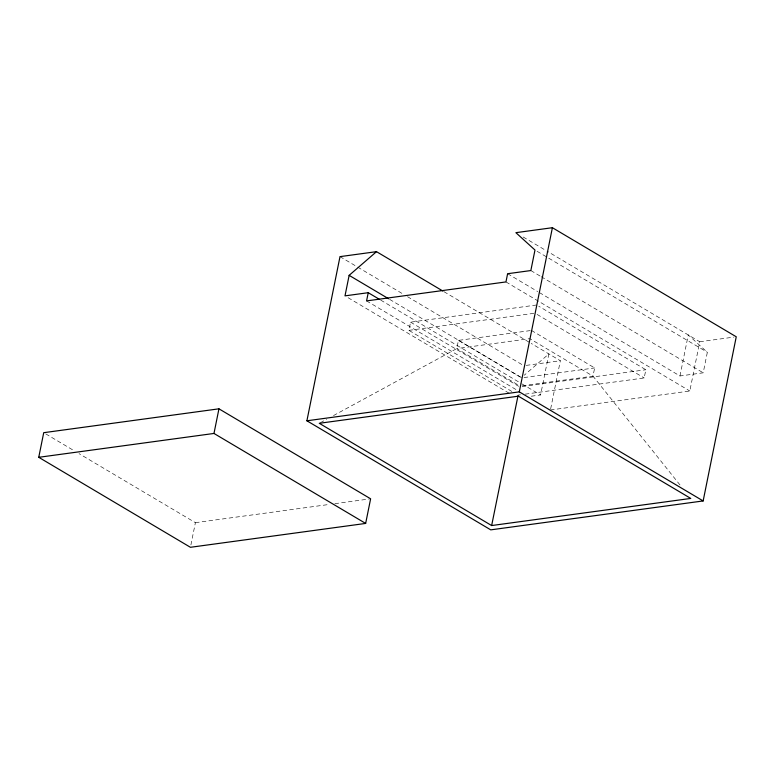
<?xml version="1.0" encoding="UTF-8"?>
<svg xmlns="http://www.w3.org/2000/svg" width="775" height="775" viewBox="0 0 775 775"><rect width="100%" height="100%" fill="white"/><g stroke="black" fill="none" stroke-linecap="round" stroke-linejoin="round"><path stroke-width="0.58" stroke-dasharray="3.88 2.91" d="M190.902 544.951L195.397 522.67L79.04 453.637M511.829 391.433L408.9 330.363L410.556 322.158L536.668 304.982M530.245 330.605L458.432 340.39L456.785 348.595L333.037 415.826M531.301 396.219L540.592 394.959L548.865 353.913L524.239 375.236M550.667 408.812L560.354 360.733L531.214 343.441M531.447 330.441L594.648 367.941L592.991 376.146L680.237 485.266M525.208 394.155L644.18 377.958L645.837 369.752L538.751 306.222M679.975 375.972L688.258 334.936L707.342 352.296L703.206 372.814L679.975 375.972L538.77 292.194M550.424 409.985L689.818 390.997L699.748 341.756L547.043 251.158M320.346 422.714L326.692 419.275M408.9 330.363L533.83 313.352M526.206 365.383L560.354 360.733M699.748 341.756L733.896 337.106M524.026 377.551L594.648 367.941M522.369 385.766L592.991 376.146L529.79 338.656L456.785 348.595L518.94 385.475M522.098 386.599L645.837 369.752M518.068 395.134L520.442 394.804M195.397 522.67L328.9 504.486M334.858 503.672L369.433 498.964M523.164 236.995L546.007 250.548M537.065 251.265L707.342 352.296M530.846 270.552L540.194 276.094M541.231 276.714L703.206 372.814M507.615 273.72L537.724 291.584M505.959 281.926L689.818 390.997M537.094 314.427L644.18 377.958M443.998 291.7L530.178 342.831M340.002 256.632L356.616 266.493M357.662 267.104L403.358 294.219M407.514 296.689L522.815 365.093M389.631 299.373L521.498 377.599M458.432 340.39L520.597 377.27M380.69 300.09L520.868 383.257M521.904 383.867L540.592 394.959M410.556 322.158L518.678 386.308M366.575 300.903L517.187 390.261M348.12 297.716L510.095 393.807M45.793 433.913L73.838 450.556"/><path stroke-width="1.16" d="M38.75 457.308L43.72 432.683L218.947 408.822L370.624 498.809L365.655 523.425L190.427 547.295L38.75 457.308L213.977 433.448L365.655 523.425M213.977 433.448L218.947 408.822M376.505 251.662L349.137 275.348L345.001 295.866L368.232 292.698L366.575 300.903L505.959 281.926L507.615 273.72L530.846 270.552L534.982 250.034L515.888 232.674L552.401 227.705L736.25 336.786L703.148 500.941L490.749 529.858L306.9 420.786L340.002 256.632L376.505 251.662L442.961 291.09M703.148 500.941L519.298 391.859L552.401 227.705M491.641 525.547L690.767 498.432L518.407 396.18L319.281 423.295L491.641 525.547L518.058 395.541M306.9 420.786L519.298 391.859M349.137 275.348L388.595 298.753M368.232 292.698L379.653 299.479"/></g></svg>
